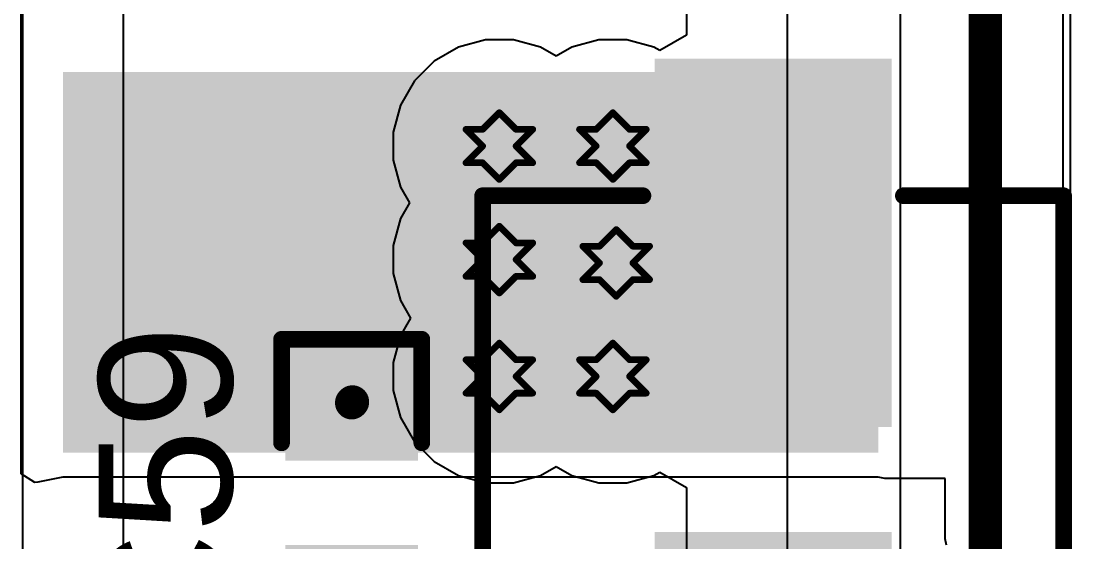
# Model space of a CAD drawing. Header units: inches. Extents: x -3 to 5437, y -3 to 5435.
# Drawn here: x 124.53 to 132.52, y 26.73 to 30.69 of the extents above; entities that cross this region are included whole.
import ezdxf

# ---------------------------------------------------------------- set-up
doc = ezdxf.new("R2010")
doc.units = ezdxf.units.IN
for name, color, linetype in [('Bottom Layer', 5, 'Continuous'), ('Bottom Solder', 6, 'Continuous'), ('Drill Drawing', 1, 'Continuous'), ('GND', 16, 'Continuous'), ('PWR', 76, 'Continuous'), ('Top Layer', 1, 'Continuous'), ('Top Overlay', 2, 'Continuous'), ('Top Paste', 8, 'Continuous'), ('Top Solder', 216, 'Continuous'), ('Via Holes', 16, 'Continuous')]:
    doc.layers.add(name, color=color, linetype=linetype)
doc.styles.add('Arial', font='', dxfattribs={"height": 0.2})
doc.styles.get('Arial').set_extended_font_data('Arial')

# ---------------------------------------------------------------- blocks, each defined once
blk = doc.blocks.new('C__0603_399')
at = {"layer": 'Top Layer'}
for points in [[(-0.381, 0.4445), (-0.381, -0.4445), (-1.143, -0.4445), (-1.143, 0.4445)], [(1.143, 0.4445), (1.143, -0.4445), (0.381, -0.4445), (0.381, 0.4445)]]:
    blk.add_hatch(color=1, dxfattribs=at).paths.add_polyline_path(points)
at = {"layer": 'Top Paste'}
for points in [[(-0.381, 0.4445), (-0.381, -0.4445), (-1.143, -0.4445), (-1.143, 0.4445)], [(1.143, 0.4445), (1.143, -0.4445), (0.381, -0.4445), (0.381, 0.4445)]]:
    blk.add_hatch(color=8, dxfattribs=at).paths.add_polyline_path(points)
at = {"layer": 'Top Solder'}
for points in [[(-0.321, 0.5045), (-0.321, -0.5045), (-1.203, -0.5045), (-1.203, 0.5045)], [(1.203, 0.5045), (1.203, -0.5045), (0.321, -0.5045), (0.321, 0.5045)]]:
    blk.add_hatch(color=216, dxfattribs=at).paths.add_polyline_path(points)
at = {"layer": 'Top Overlay'}
for points in [[(-1.2446, 0.5334, 0.127, 0.127, 0), (-0.4572, 0.5334, 0.127, 0.127, 0)], [(-1.2446, 0.5334, 0.127, 0.127, 0), (-1.2446, -0.5334, 0.127, 0.127, 0)], [(0.4572, 0.5334, 0.127, 0.127, 0), (1.2446, 0.5334, 0.127, 0.127, 0)], [(1.2446, 0.5334, 0.127, 0.127, 0), (1.2446, -0.5334, 0.127, 0.127, 0)], [(-1.2446, -0.5334, 0.127, 0.127, 0), (-0.4572, -0.5334, 0.127, 0.127, 0)], [(0.4572, -0.5334, 0.127, 0.127, 0), (1.2446, -0.5334, 0.127, 0.127, 0)]]:
    blk.add_lwpolyline(points, format="xyseb", dxfattribs=at)
for points in [[(-1.2764, 0.5334, 0.0635, 0.0635, 1), (-1.2128, 0.5334, 0.0635, 0.0635, 1)], [(-1.2764, 0.5334, 0.0635, 0.0635, 1), (-1.2128, 0.5334, 0.0635, 0.0635, 1)], [(-0.4889, 0.5334, 0.0635, 0.0635, 1), (-0.4254, 0.5334, 0.0635, 0.0635, 1)], [(0.4254, 0.5334, 0.0635, 0.0635, 1), (0.4889, 0.5334, 0.0635, 0.0635, 1)], [(1.2128, 0.5334, 0.0635, 0.0635, 1), (1.2764, 0.5334, 0.0635, 0.0635, 1)], [(1.2128, 0.5334, 0.0635, 0.0635, 1), (1.2764, 0.5334, 0.0635, 0.0635, 1)], [(-1.2764, -0.5334, 0.0635, 0.0635, 1), (-1.2128, -0.5334, 0.0635, 0.0635, 1)], [(-1.2764, -0.5334, 0.0635, 0.0635, 1), (-1.2128, -0.5334, 0.0635, 0.0635, 1)], [(-0.4889, -0.5334, 0.0635, 0.0635, 1), (-0.4254, -0.5334, 0.0635, 0.0635, 1)], [(0.4254, -0.5334, 0.0635, 0.0635, 1), (0.4889, -0.5334, 0.0635, 0.0635, 1)], [(1.2128, -0.5334, 0.0635, 0.0635, 1), (1.2764, -0.5334, 0.0635, 0.0635, 1)], [(1.2128, -0.5334, 0.0635, 0.0635, 1), (1.2764, -0.5334, 0.0635, 0.0635, 1)]]:
    blk.add_lwpolyline(points, format="xyseb", close=True, dxfattribs=at)
blk = doc.blocks.new('RVT1E100M0405__400')
at = {"layer": 'Top Layer'}
for points in [[(-3.1, 0.8), (-0.5, 0.8), (-0.5, -0.8), (-3.1, -0.8)], [(0.5, 0.8), (3.1, 0.8), (3.1, -0.8), (0.5, -0.8)]]:
    blk.add_hatch(color=1, dxfattribs=at).paths.add_polyline_path(points)
at = {"layer": 'Top Paste'}
for points in [[(-3.1, 0.8), (-0.5, 0.8), (-0.5, -0.8), (-3.1, -0.8)], [(0.5, 0.8), (3.1, 0.8), (3.1, -0.8), (0.5, -0.8)]]:
    blk.add_hatch(color=8, dxfattribs=at).paths.add_polyline_path(points)
at = {"layer": 'Top Solder'}
for points in [[(-3.2016, 0.9016), (-0.3984, 0.9016), (-0.3984, -0.9016), (-3.2016, -0.9016)], [(0.3984, 0.9016), (3.2016, 0.9016), (3.2016, -0.9016), (0.3984, -0.9016)]]:
    blk.add_hatch(color=216, dxfattribs=at).paths.add_polyline_path(points)
at = {"layer": 'Top Overlay'}
for points in [[(-0.9398, 2.2098, 0.127, 0.127, 0), (-2.1145, 1.0351, 0.127, 0.127, 0)], [(-0.9398, 2.2098, 0.127, 0.127, 0), (2.159, 2.2098, 0.127, 0.127, 0)], [(2.159, 2.2098, 0.127, 0.127, 0), (2.159, 0.9906, 0.127, 0.127, 0)], [(-2.7432, 1.651, 0.127, 0.127, 0), (-2.7432, 0.9398, 0.127, 0.127, 0)], [(-3.0988, 1.2954, 0.127, 0.127, 0), (-2.3876, 1.2954, 0.127, 0.127, 0)], [(-2.1145, 1.0351, 0.127, 0.127, 0), (-2.1145, 0.889, 0.127, 0.127, 0)], [(-2.1145, -0.889, 0.127, 0.127, 0), (-2.1145, -1.0351, 0.127, 0.127, 0)], [(2.159, -0.9906, 0.127, 0.127, 0), (2.159, -2.2098, 0.127, 0.127, 0)], [(-2.1145, -1.0351, 0.127, 0.127, 0), (-0.9398, -2.2098, 0.127, 0.127, 0)], [(-0.9398, -2.2098, 0.127, 0.127, 0), (2.159, -2.2098, 0.127, 0.127, 0)]]:
    blk.add_lwpolyline(points, format="xyseb", dxfattribs=at)
for points in [[(-0.9715, 2.2098, 0.0635, 0.0635, 1), (-0.908, 2.2098, 0.0635, 0.0635, 1)], [(-0.9715, 2.2098, 0.0635, 0.0635, 1), (-0.908, 2.2098, 0.0635, 0.0635, 1)], [(2.1273, 2.2098, 0.0635, 0.0635, 1), (2.1907, 2.2098, 0.0635, 0.0635, 1)], [(2.1273, 2.2098, 0.0635, 0.0635, 1), (2.1907, 2.2098, 0.0635, 0.0635, 1)], [(-2.775, 1.651, 0.0635, 0.0635, 1), (-2.7115, 1.651, 0.0635, 0.0635, 1)], [(-3.1305, 1.2954, 0.0635, 0.0635, 1), (-3.0671, 1.2954, 0.0635, 0.0635, 1)], [(-2.4194, 1.2954, 0.0635, 0.0635, 1), (-2.3559, 1.2954, 0.0635, 0.0635, 1)], [(-2.1463, 1.0351, 0.0635, 0.0635, 1), (-2.0828, 1.0351, 0.0635, 0.0635, 1)], [(-2.1463, 1.0351, 0.0635, 0.0635, 1), (-2.0828, 1.0351, 0.0635, 0.0635, 1)], [(2.1273, 0.9906, 0.0635, 0.0635, 1), (2.1907, 0.9906, 0.0635, 0.0635, 1)], [(-2.775, 0.9398, 0.0635, 0.0635, 1), (-2.7115, 0.9398, 0.0635, 0.0635, 1)], [(-2.1463, 0.889, 0.0635, 0.0635, 1), (-2.0828, 0.889, 0.0635, 0.0635, 1)], [(-2.1463, -0.889, 0.0635, 0.0635, 1), (-2.0828, -0.889, 0.0635, 0.0635, 1)], [(2.1273, -0.9906, 0.0635, 0.0635, 1), (2.1907, -0.9906, 0.0635, 0.0635, 1)], [(-2.1463, -1.0351, 0.0635, 0.0635, 1), (-2.0828, -1.0351, 0.0635, 0.0635, 1)], [(-2.1463, -1.0351, 0.0635, 0.0635, 1), (-2.0828, -1.0351, 0.0635, 0.0635, 1)], [(-0.9715, -2.2098, 0.0635, 0.0635, 1), (-0.908, -2.2098, 0.0635, 0.0635, 1)], [(-0.9715, -2.2098, 0.0635, 0.0635, 1), (-0.908, -2.2098, 0.0635, 0.0635, 1)], [(2.1273, -2.2098, 0.0635, 0.0635, 1), (2.1907, -2.2098, 0.0635, 0.0635, 1)], [(2.1273, -2.2098, 0.0635, 0.0635, 1), (2.1907, -2.2098, 0.0635, 0.0635, 1)]]:
    blk.add_lwpolyline(points, format="xyseb", close=True, dxfattribs=at)

msp = doc.modelspace()

# ---------------------------------------------------------------- hatches: boundary and pattern name
at = {"layer": 'Bottom Layer'}
h = msp.add_hatch(color=5, dxfattribs=at)
edge = h.paths.add_edge_path()
edge.add_arc((128.165, 29.7409), 0.3, 0, 360)
h = msp.add_hatch(color=5, dxfattribs=at)
edge = h.paths.add_edge_path()
edge.add_arc((129.0286, 29.7409), 0.3, 0, 360)
h = msp.add_hatch(color=5, dxfattribs=at)
edge = h.paths.add_edge_path()
edge.add_arc((128.165, 28.8773), 0.3, 0, 360)
h = msp.add_hatch(color=5, dxfattribs=at)
edge = h.paths.add_edge_path()
edge.add_arc((129.054, 28.8519), 0.3, 0, 360)
h = msp.add_hatch(color=5, dxfattribs=at)
edge = h.paths.add_edge_path()
edge.add_arc((128.165, 27.9883), 0.3, 0, 360)
h = msp.add_hatch(color=5, dxfattribs=at)
edge = h.paths.add_edge_path()
edge.add_arc((129.0286, 27.9883), 0.3, 0, 360)
at = {"layer": 'Bottom Solder'}
h = msp.add_hatch(color=6, dxfattribs=at)
edge = h.paths.add_edge_path()
edge.add_arc((129.054, 28.8519), 0.15, 0, 360)
at = {"layer": 'GND'}
h = msp.add_hatch(color=16, dxfattribs=at)
edge = h.paths.add_edge_path()
edge.add_arc((128.165, 29.7409), 0.3, 0, 360)
h = msp.add_hatch(color=16, dxfattribs=at)
edge = h.paths.add_edge_path()
edge.add_arc((129.0286, 29.7409), 0.3, 0, 360)
h = msp.add_hatch(color=16, dxfattribs=at)
edge = h.paths.add_edge_path()
edge.add_arc((128.165, 28.8773), 0.3, 0, 360)
h = msp.add_hatch(color=16, dxfattribs=at)
edge = h.paths.add_edge_path()
edge.add_arc((129.054, 28.8519), 0.3, 0, 360)
h = msp.add_hatch(color=16, dxfattribs=at)
edge = h.paths.add_edge_path()
edge.add_arc((128.165, 27.9883), 0.3, 0, 360)
h = msp.add_hatch(color=16, dxfattribs=at)
edge = h.paths.add_edge_path()
edge.add_arc((129.0286, 27.9883), 0.3, 0, 360)
at = {"layer": 'PWR'}
h = msp.add_hatch(color=76, dxfattribs=at)
edge = h.paths.add_edge_path()
edge.add_arc((128.165, 29.7409), 0.3, 0, 360)
h = msp.add_hatch(color=76, dxfattribs=at)
edge = h.paths.add_edge_path()
edge.add_arc((129.0286, 29.7409), 0.3, 0, 360)
h = msp.add_hatch(color=76, dxfattribs=at)
edge = h.paths.add_edge_path()
edge.add_arc((128.165, 28.8773), 0.3, 0, 360)
h = msp.add_hatch(color=76, dxfattribs=at)
edge = h.paths.add_edge_path()
edge.add_arc((129.054, 28.8519), 0.3, 0, 360)
h = msp.add_hatch(color=76, dxfattribs=at)
edge = h.paths.add_edge_path()
edge.add_arc((128.165, 27.9883), 0.3, 0, 360)
h = msp.add_hatch(color=76, dxfattribs=at)
edge = h.paths.add_edge_path()
edge.add_arc((129.0286, 27.9883), 0.3, 0, 360)
at = {"layer": 'Top Layer'}
msp.add_hatch(color=1, dxfattribs=at).paths.add_polyline_path([(124.8453, 27.4075), (131.0478, 27.4075), (131.0478, 30.3043), (124.8453, 30.3043)])
h = msp.add_hatch(color=1, dxfattribs=at)
edge = h.paths.add_edge_path()
edge.add_arc((128.165, 29.7409), 0.3, 0, 360)
h = msp.add_hatch(color=1, dxfattribs=at)
edge = h.paths.add_edge_path()
edge.add_arc((129.0286, 29.7409), 0.3, 0, 360)
h = msp.add_hatch(color=1, dxfattribs=at)
edge = h.paths.add_edge_path()
edge.add_arc((128.165, 28.8773), 0.3, 0, 360)
h = msp.add_hatch(color=1, dxfattribs=at)
edge = h.paths.add_edge_path()
edge.add_arc((129.054, 28.8519), 0.3, 0, 360)
h = msp.add_hatch(color=1, dxfattribs=at)
edge = h.paths.add_edge_path()
edge.add_arc((128.165, 27.9883), 0.3, 0, 360)
h = msp.add_hatch(color=1, dxfattribs=at)
edge = h.paths.add_edge_path()
edge.add_arc((129.0286, 27.9883), 0.3, 0, 360)
at = {"layer": 'Top Solder'}
h = msp.add_hatch(color=216, dxfattribs=at)
edge = h.paths.add_edge_path()
edge.add_arc((129.054, 28.8519), 0.15, 0, 360)
at = {"layer": 'Via Holes'}
h = msp.add_hatch(color=7, dxfattribs=at)
edge = h.paths.add_edge_path()
edge.add_arc((128.165, 29.7409), 0.15, 0, 360)
h = msp.add_hatch(color=7, dxfattribs=at)
edge = h.paths.add_edge_path()
edge.add_arc((129.0286, 29.7409), 0.15, 0, 360)
h = msp.add_hatch(color=7, dxfattribs=at)
edge = h.paths.add_edge_path()
edge.add_arc((128.165, 28.8773), 0.15, 0, 360)
h = msp.add_hatch(color=7, dxfattribs=at)
edge = h.paths.add_edge_path()
edge.add_arc((129.054, 28.8519), 0.15, 0, 360)
h = msp.add_hatch(color=7, dxfattribs=at)
edge = h.paths.add_edge_path()
edge.add_arc((128.165, 27.9883), 0.15, 0, 360)
h = msp.add_hatch(color=7, dxfattribs=at)
edge = h.paths.add_edge_path()
edge.add_arc((129.0286, 27.9883), 0.15, 0, 360)

# ---------------------------------------------------------------- linework, layer by layer
at = {"layer": 'Bottom Layer'}
for p, q in [((131.2144, 36.9553), (131.2144, 23.2031)), ((132.5093, 23.2031), (132.5093, 36.793)), ((124.5362, 34.2138), (124.5362, 19.185)), ((125.3048, 26.3841), (125.3048, 33.7392))]:
    msp.add_line(p, q, dxfattribs=at)
msp.add_lwpolyline([(131.8618, 22.7085, 0.254, 0.254, 0), (131.8618, 37.2235, 0.254, 0.254, 0)], format="xyseb", dxfattribs=at)
at = {"layer": 'Drill Drawing'}
for points in [[(128.038, 29.8679, 0.0508, 0.0508, 0), (128.165, 29.9949, 0.0508, 0.0508, 0)], [(128.165, 29.9949, 0.0508, 0.0508, 0), (128.292, 29.8679, 0.0508, 0.0508, 0)], [(128.9016, 29.8679, 0.0508, 0.0508, 0), (129.0286, 29.9949, 0.0508, 0.0508, 0)], [(129.0286, 29.9949, 0.0508, 0.0508, 0), (129.1556, 29.8679, 0.0508, 0.0508, 0)], [(127.911, 29.8679, 0.0508, 0.0508, 0), (128.038, 29.7409, 0.0508, 0.0508, 0)], [(127.911, 29.8679, 0.0508, 0.0508, 0), (128.038, 29.8679, 0.0508, 0.0508, 0)], [(128.292, 29.8679, 0.0508, 0.0508, 0), (128.419, 29.8679, 0.0508, 0.0508, 0)], [(128.292, 29.7409, 0.0508, 0.0508, 0), (128.419, 29.8679, 0.0508, 0.0508, 0)], [(128.7746, 29.8679, 0.0508, 0.0508, 0), (128.9016, 29.7409, 0.0508, 0.0508, 0)], [(128.7746, 29.8679, 0.0508, 0.0508, 0), (128.9016, 29.8679, 0.0508, 0.0508, 0)], [(129.1556, 29.8679, 0.0508, 0.0508, 0), (129.2826, 29.8679, 0.0508, 0.0508, 0)], [(129.1556, 29.7409, 0.0508, 0.0508, 0), (129.2826, 29.8679, 0.0508, 0.0508, 0)], [(127.911, 29.6139, 0.0508, 0.0508, 0), (128.038, 29.7409, 0.0508, 0.0508, 0)], [(128.292, 29.7409, 0.0508, 0.0508, 0), (128.419, 29.6139, 0.0508, 0.0508, 0)], [(128.7746, 29.6139, 0.0508, 0.0508, 0), (128.9016, 29.7409, 0.0508, 0.0508, 0)], [(129.1556, 29.7409, 0.0508, 0.0508, 0), (129.2826, 29.6139, 0.0508, 0.0508, 0)], [(127.911, 29.6139, 0.0508, 0.0508, 0), (128.038, 29.6139, 0.0508, 0.0508, 0)], [(128.038, 29.6139, 0.0508, 0.0508, 0), (128.165, 29.4869, 0.0508, 0.0508, 0)], [(128.165, 29.4869, 0.0508, 0.0508, 0), (128.292, 29.6139, 0.0508, 0.0508, 0)], [(128.292, 29.6139, 0.0508, 0.0508, 0), (128.419, 29.6139, 0.0508, 0.0508, 0)], [(128.7746, 29.6139, 0.0508, 0.0508, 0), (128.9016, 29.6139, 0.0508, 0.0508, 0)], [(128.9016, 29.6139, 0.0508, 0.0508, 0), (129.0286, 29.4869, 0.0508, 0.0508, 0)], [(129.0286, 29.4869, 0.0508, 0.0508, 0), (129.1556, 29.6139, 0.0508, 0.0508, 0)], [(129.1556, 29.6139, 0.0508, 0.0508, 0), (129.2826, 29.6139, 0.0508, 0.0508, 0)], [(128.038, 29.0043, 0.0508, 0.0508, 0), (128.165, 29.1313, 0.0508, 0.0508, 0)], [(128.165, 29.1313, 0.0508, 0.0508, 0), (128.292, 29.0043, 0.0508, 0.0508, 0)], [(128.927, 28.9789, 0.0508, 0.0508, 0), (129.054, 29.1059, 0.0508, 0.0508, 0)], [(129.054, 29.1059, 0.0508, 0.0508, 0), (129.181, 28.9789, 0.0508, 0.0508, 0)], [(127.911, 29.0043, 0.0508, 0.0508, 0), (128.038, 28.8773, 0.0508, 0.0508, 0)], [(127.911, 29.0043, 0.0508, 0.0508, 0), (128.038, 29.0043, 0.0508, 0.0508, 0)], [(128.292, 29.0043, 0.0508, 0.0508, 0), (128.419, 29.0043, 0.0508, 0.0508, 0)], [(128.292, 28.8773, 0.0508, 0.0508, 0), (128.419, 29.0043, 0.0508, 0.0508, 0)], [(128.8, 28.9789, 0.0508, 0.0508, 0), (128.927, 28.8519, 0.0508, 0.0508, 0)], [(128.8, 28.9789, 0.0508, 0.0508, 0), (128.927, 28.9789, 0.0508, 0.0508, 0)], [(129.181, 28.9789, 0.0508, 0.0508, 0), (129.308, 28.9789, 0.0508, 0.0508, 0)], [(129.181, 28.8519, 0.0508, 0.0508, 0), (129.308, 28.9789, 0.0508, 0.0508, 0)], [(127.911, 28.7503, 0.0508, 0.0508, 0), (128.038, 28.8773, 0.0508, 0.0508, 0)], [(128.292, 28.8773, 0.0508, 0.0508, 0), (128.419, 28.7503, 0.0508, 0.0508, 0)], [(128.8, 28.7249, 0.0508, 0.0508, 0), (128.927, 28.8519, 0.0508, 0.0508, 0)], [(129.181, 28.8519, 0.0508, 0.0508, 0), (129.308, 28.7249, 0.0508, 0.0508, 0)], [(127.911, 28.7503, 0.0508, 0.0508, 0), (128.038, 28.7503, 0.0508, 0.0508, 0)], [(128.038, 28.7503, 0.0508, 0.0508, 0), (128.165, 28.6233, 0.0508, 0.0508, 0)], [(128.165, 28.6233, 0.0508, 0.0508, 0), (128.292, 28.7503, 0.0508, 0.0508, 0)], [(128.292, 28.7503, 0.0508, 0.0508, 0), (128.419, 28.7503, 0.0508, 0.0508, 0)], [(128.8, 28.7249, 0.0508, 0.0508, 0), (128.927, 28.7249, 0.0508, 0.0508, 0)], [(128.927, 28.7249, 0.0508, 0.0508, 0), (129.054, 28.5979, 0.0508, 0.0508, 0)], [(129.054, 28.5979, 0.0508, 0.0508, 0), (129.181, 28.7249, 0.0508, 0.0508, 0)], [(129.181, 28.7249, 0.0508, 0.0508, 0), (129.308, 28.7249, 0.0508, 0.0508, 0)], [(128.038, 28.1153, 0.0508, 0.0508, 0), (128.165, 28.2423, 0.0508, 0.0508, 0)], [(128.165, 28.2423, 0.0508, 0.0508, 0), (128.292, 28.1153, 0.0508, 0.0508, 0)], [(128.9016, 28.1153, 0.0508, 0.0508, 0), (129.0286, 28.2423, 0.0508, 0.0508, 0)], [(129.0286, 28.2423, 0.0508, 0.0508, 0), (129.1556, 28.1153, 0.0508, 0.0508, 0)], [(127.911, 28.1153, 0.0508, 0.0508, 0), (128.038, 27.9883, 0.0508, 0.0508, 0)], [(127.911, 28.1153, 0.0508, 0.0508, 0), (128.038, 28.1153, 0.0508, 0.0508, 0)], [(128.292, 28.1153, 0.0508, 0.0508, 0), (128.419, 28.1153, 0.0508, 0.0508, 0)], [(128.292, 27.9883, 0.0508, 0.0508, 0), (128.419, 28.1153, 0.0508, 0.0508, 0)], [(128.7746, 28.1153, 0.0508, 0.0508, 0), (128.9016, 27.9883, 0.0508, 0.0508, 0)], [(128.7746, 28.1153, 0.0508, 0.0508, 0), (128.9016, 28.1153, 0.0508, 0.0508, 0)], [(129.1556, 28.1153, 0.0508, 0.0508, 0), (129.2826, 28.1153, 0.0508, 0.0508, 0)], [(129.1556, 27.9883, 0.0508, 0.0508, 0), (129.2826, 28.1153, 0.0508, 0.0508, 0)], [(127.911, 27.8613, 0.0508, 0.0508, 0), (128.038, 27.9883, 0.0508, 0.0508, 0)], [(128.292, 27.9883, 0.0508, 0.0508, 0), (128.419, 27.8613, 0.0508, 0.0508, 0)], [(128.7746, 27.8613, 0.0508, 0.0508, 0), (128.9016, 27.9883, 0.0508, 0.0508, 0)], [(129.1556, 27.9883, 0.0508, 0.0508, 0), (129.2826, 27.8613, 0.0508, 0.0508, 0)], [(127.911, 27.8613, 0.0508, 0.0508, 0), (128.038, 27.8613, 0.0508, 0.0508, 0)], [(128.038, 27.8613, 0.0508, 0.0508, 0), (128.165, 27.7343, 0.0508, 0.0508, 0)], [(128.165, 27.7343, 0.0508, 0.0508, 0), (128.292, 27.8613, 0.0508, 0.0508, 0)], [(128.292, 27.8613, 0.0508, 0.0508, 0), (128.419, 27.8613, 0.0508, 0.0508, 0)], [(128.7746, 27.8613, 0.0508, 0.0508, 0), (128.9016, 27.8613, 0.0508, 0.0508, 0)], [(128.9016, 27.8613, 0.0508, 0.0508, 0), (129.0286, 27.7343, 0.0508, 0.0508, 0)], [(129.0286, 27.7343, 0.0508, 0.0508, 0), (129.1556, 27.8613, 0.0508, 0.0508, 0)], [(129.1556, 27.8613, 0.0508, 0.0508, 0), (129.2826, 27.8613, 0.0508, 0.0508, 0)]]:
    msp.add_lwpolyline(points, format="xyseb", dxfattribs=at)
for points in [[(128.1523, 29.9949, 0.0254, 0.0254, 1), (128.1777, 29.9949, 0.0254, 0.0254, 1)], [(128.1523, 29.9949, 0.0254, 0.0254, 1), (128.1777, 29.9949, 0.0254, 0.0254, 1)], [(129.0159, 29.9949, 0.0254, 0.0254, 1), (129.0413, 29.9949, 0.0254, 0.0254, 1)], [(129.0159, 29.9949, 0.0254, 0.0254, 1), (129.0413, 29.9949, 0.0254, 0.0254, 1)], [(127.8983, 29.8679, 0.0254, 0.0254, 1), (127.9237, 29.8679, 0.0254, 0.0254, 1)], [(127.8983, 29.8679, 0.0254, 0.0254, 1), (127.9237, 29.8679, 0.0254, 0.0254, 1)], [(128.0253, 29.8679, 0.0254, 0.0254, 1), (128.0507, 29.8679, 0.0254, 0.0254, 1)], [(128.0253, 29.8679, 0.0254, 0.0254, 1), (128.0507, 29.8679, 0.0254, 0.0254, 1)], [(128.2793, 29.8679, 0.0254, 0.0254, 1), (128.3047, 29.8679, 0.0254, 0.0254, 1)], [(128.2793, 29.8679, 0.0254, 0.0254, 1), (128.3047, 29.8679, 0.0254, 0.0254, 1)], [(128.4063, 29.8679, 0.0254, 0.0254, 1), (128.4317, 29.8679, 0.0254, 0.0254, 1)], [(128.4063, 29.8679, 0.0254, 0.0254, 1), (128.4317, 29.8679, 0.0254, 0.0254, 1)], [(128.7619, 29.8679, 0.0254, 0.0254, 1), (128.7873, 29.8679, 0.0254, 0.0254, 1)], [(128.7619, 29.8679, 0.0254, 0.0254, 1), (128.7873, 29.8679, 0.0254, 0.0254, 1)], [(128.8889, 29.8679, 0.0254, 0.0254, 1), (128.9143, 29.8679, 0.0254, 0.0254, 1)], [(128.8889, 29.8679, 0.0254, 0.0254, 1), (128.9143, 29.8679, 0.0254, 0.0254, 1)], [(129.1429, 29.8679, 0.0254, 0.0254, 1), (129.1683, 29.8679, 0.0254, 0.0254, 1)], [(129.1429, 29.8679, 0.0254, 0.0254, 1), (129.1683, 29.8679, 0.0254, 0.0254, 1)], [(129.2699, 29.8679, 0.0254, 0.0254, 1), (129.2953, 29.8679, 0.0254, 0.0254, 1)], [(129.2699, 29.8679, 0.0254, 0.0254, 1), (129.2953, 29.8679, 0.0254, 0.0254, 1)], [(128.0253, 29.7409, 0.0254, 0.0254, 1), (128.0507, 29.7409, 0.0254, 0.0254, 1)], [(128.0253, 29.7409, 0.0254, 0.0254, 1), (128.0507, 29.7409, 0.0254, 0.0254, 1)], [(128.2793, 29.7409, 0.0254, 0.0254, 1), (128.3047, 29.7409, 0.0254, 0.0254, 1)], [(128.2793, 29.7409, 0.0254, 0.0254, 1), (128.3047, 29.7409, 0.0254, 0.0254, 1)], [(128.8889, 29.7409, 0.0254, 0.0254, 1), (128.9143, 29.7409, 0.0254, 0.0254, 1)], [(128.8889, 29.7409, 0.0254, 0.0254, 1), (128.9143, 29.7409, 0.0254, 0.0254, 1)], [(129.1429, 29.7409, 0.0254, 0.0254, 1), (129.1683, 29.7409, 0.0254, 0.0254, 1)], [(129.1429, 29.7409, 0.0254, 0.0254, 1), (129.1683, 29.7409, 0.0254, 0.0254, 1)], [(127.8983, 29.6139, 0.0254, 0.0254, 1), (127.9237, 29.6139, 0.0254, 0.0254, 1)], [(127.8983, 29.6139, 0.0254, 0.0254, 1), (127.9237, 29.6139, 0.0254, 0.0254, 1)], [(128.0253, 29.6139, 0.0254, 0.0254, 1), (128.0507, 29.6139, 0.0254, 0.0254, 1)], [(128.0253, 29.6139, 0.0254, 0.0254, 1), (128.0507, 29.6139, 0.0254, 0.0254, 1)], [(128.2793, 29.6139, 0.0254, 0.0254, 1), (128.3047, 29.6139, 0.0254, 0.0254, 1)], [(128.2793, 29.6139, 0.0254, 0.0254, 1), (128.3047, 29.6139, 0.0254, 0.0254, 1)], [(128.4063, 29.6139, 0.0254, 0.0254, 1), (128.4317, 29.6139, 0.0254, 0.0254, 1)], [(128.4063, 29.6139, 0.0254, 0.0254, 1), (128.4317, 29.6139, 0.0254, 0.0254, 1)], [(128.7619, 29.6139, 0.0254, 0.0254, 1), (128.7873, 29.6139, 0.0254, 0.0254, 1)], [(128.7619, 29.6139, 0.0254, 0.0254, 1), (128.7873, 29.6139, 0.0254, 0.0254, 1)], [(128.8889, 29.6139, 0.0254, 0.0254, 1), (128.9143, 29.6139, 0.0254, 0.0254, 1)], [(128.8889, 29.6139, 0.0254, 0.0254, 1), (128.9143, 29.6139, 0.0254, 0.0254, 1)], [(129.1429, 29.6139, 0.0254, 0.0254, 1), (129.1683, 29.6139, 0.0254, 0.0254, 1)], [(129.1429, 29.6139, 0.0254, 0.0254, 1), (129.1683, 29.6139, 0.0254, 0.0254, 1)], [(129.2699, 29.6139, 0.0254, 0.0254, 1), (129.2953, 29.6139, 0.0254, 0.0254, 1)], [(129.2699, 29.6139, 0.0254, 0.0254, 1), (129.2953, 29.6139, 0.0254, 0.0254, 1)], [(128.1523, 29.4869, 0.0254, 0.0254, 1), (128.1777, 29.4869, 0.0254, 0.0254, 1)], [(128.1523, 29.4869, 0.0254, 0.0254, 1), (128.1777, 29.4869, 0.0254, 0.0254, 1)], [(129.0159, 29.4869, 0.0254, 0.0254, 1), (129.0413, 29.4869, 0.0254, 0.0254, 1)], [(129.0159, 29.4869, 0.0254, 0.0254, 1), (129.0413, 29.4869, 0.0254, 0.0254, 1)], [(128.1523, 29.1313, 0.0254, 0.0254, 1), (128.1777, 29.1313, 0.0254, 0.0254, 1)], [(128.1523, 29.1313, 0.0254, 0.0254, 1), (128.1777, 29.1313, 0.0254, 0.0254, 1)], [(129.0413, 29.1059, 0.0254, 0.0254, 1), (129.0667, 29.1059, 0.0254, 0.0254, 1)], [(129.0413, 29.1059, 0.0254, 0.0254, 1), (129.0667, 29.1059, 0.0254, 0.0254, 1)], [(127.8983, 29.0043, 0.0254, 0.0254, 1), (127.9237, 29.0043, 0.0254, 0.0254, 1)], [(127.8983, 29.0043, 0.0254, 0.0254, 1), (127.9237, 29.0043, 0.0254, 0.0254, 1)], [(128.0253, 29.0043, 0.0254, 0.0254, 1), (128.0507, 29.0043, 0.0254, 0.0254, 1)], [(128.0253, 29.0043, 0.0254, 0.0254, 1), (128.0507, 29.0043, 0.0254, 0.0254, 1)], [(128.2793, 29.0043, 0.0254, 0.0254, 1), (128.3047, 29.0043, 0.0254, 0.0254, 1)], [(128.2793, 29.0043, 0.0254, 0.0254, 1), (128.3047, 29.0043, 0.0254, 0.0254, 1)], [(128.4063, 29.0043, 0.0254, 0.0254, 1), (128.4317, 29.0043, 0.0254, 0.0254, 1)], [(128.4063, 29.0043, 0.0254, 0.0254, 1), (128.4317, 29.0043, 0.0254, 0.0254, 1)], [(128.7873, 28.9789, 0.0254, 0.0254, 1), (128.8127, 28.9789, 0.0254, 0.0254, 1)], [(128.7873, 28.9789, 0.0254, 0.0254, 1), (128.8127, 28.9789, 0.0254, 0.0254, 1)], [(128.9143, 28.9789, 0.0254, 0.0254, 1), (128.9397, 28.9789, 0.0254, 0.0254, 1)], [(128.9143, 28.9789, 0.0254, 0.0254, 1), (128.9397, 28.9789, 0.0254, 0.0254, 1)], [(129.1683, 28.9789, 0.0254, 0.0254, 1), (129.1937, 28.9789, 0.0254, 0.0254, 1)], [(129.1683, 28.9789, 0.0254, 0.0254, 1), (129.1937, 28.9789, 0.0254, 0.0254, 1)], [(129.2953, 28.9789, 0.0254, 0.0254, 1), (129.3207, 28.9789, 0.0254, 0.0254, 1)], [(129.2953, 28.9789, 0.0254, 0.0254, 1), (129.3207, 28.9789, 0.0254, 0.0254, 1)], [(128.0253, 28.8773, 0.0254, 0.0254, 1), (128.0507, 28.8773, 0.0254, 0.0254, 1)], [(128.0253, 28.8773, 0.0254, 0.0254, 1), (128.0507, 28.8773, 0.0254, 0.0254, 1)], [(128.2793, 28.8773, 0.0254, 0.0254, 1), (128.3047, 28.8773, 0.0254, 0.0254, 1)], [(128.2793, 28.8773, 0.0254, 0.0254, 1), (128.3047, 28.8773, 0.0254, 0.0254, 1)], [(128.9143, 28.8519, 0.0254, 0.0254, 1), (128.9397, 28.8519, 0.0254, 0.0254, 1)], [(128.9143, 28.8519, 0.0254, 0.0254, 1), (128.9397, 28.8519, 0.0254, 0.0254, 1)], [(129.1683, 28.8519, 0.0254, 0.0254, 1), (129.1937, 28.8519, 0.0254, 0.0254, 1)], [(129.1683, 28.8519, 0.0254, 0.0254, 1), (129.1937, 28.8519, 0.0254, 0.0254, 1)], [(127.8983, 28.7503, 0.0254, 0.0254, 1), (127.9237, 28.7503, 0.0254, 0.0254, 1)], [(127.8983, 28.7503, 0.0254, 0.0254, 1), (127.9237, 28.7503, 0.0254, 0.0254, 1)], [(128.0253, 28.7503, 0.0254, 0.0254, 1), (128.0507, 28.7503, 0.0254, 0.0254, 1)], [(128.0253, 28.7503, 0.0254, 0.0254, 1), (128.0507, 28.7503, 0.0254, 0.0254, 1)], [(128.2793, 28.7503, 0.0254, 0.0254, 1), (128.3047, 28.7503, 0.0254, 0.0254, 1)], [(128.2793, 28.7503, 0.0254, 0.0254, 1), (128.3047, 28.7503, 0.0254, 0.0254, 1)], [(128.4063, 28.7503, 0.0254, 0.0254, 1), (128.4317, 28.7503, 0.0254, 0.0254, 1)], [(128.4063, 28.7503, 0.0254, 0.0254, 1), (128.4317, 28.7503, 0.0254, 0.0254, 1)], [(128.7873, 28.7249, 0.0254, 0.0254, 1), (128.8127, 28.7249, 0.0254, 0.0254, 1)], [(128.7873, 28.7249, 0.0254, 0.0254, 1), (128.8127, 28.7249, 0.0254, 0.0254, 1)], [(128.9143, 28.7249, 0.0254, 0.0254, 1), (128.9397, 28.7249, 0.0254, 0.0254, 1)], [(128.9143, 28.7249, 0.0254, 0.0254, 1), (128.9397, 28.7249, 0.0254, 0.0254, 1)], [(129.1683, 28.7249, 0.0254, 0.0254, 1), (129.1937, 28.7249, 0.0254, 0.0254, 1)], [(129.1683, 28.7249, 0.0254, 0.0254, 1), (129.1937, 28.7249, 0.0254, 0.0254, 1)], [(129.2953, 28.7249, 0.0254, 0.0254, 1), (129.3207, 28.7249, 0.0254, 0.0254, 1)], [(129.2953, 28.7249, 0.0254, 0.0254, 1), (129.3207, 28.7249, 0.0254, 0.0254, 1)], [(128.1523, 28.6233, 0.0254, 0.0254, 1), (128.1777, 28.6233, 0.0254, 0.0254, 1)], [(128.1523, 28.6233, 0.0254, 0.0254, 1), (128.1777, 28.6233, 0.0254, 0.0254, 1)], [(129.0413, 28.5979, 0.0254, 0.0254, 1), (129.0667, 28.5979, 0.0254, 0.0254, 1)], [(129.0413, 28.5979, 0.0254, 0.0254, 1), (129.0667, 28.5979, 0.0254, 0.0254, 1)], [(128.1523, 28.2423, 0.0254, 0.0254, 1), (128.1777, 28.2423, 0.0254, 0.0254, 1)], [(128.1523, 28.2423, 0.0254, 0.0254, 1), (128.1777, 28.2423, 0.0254, 0.0254, 1)], [(129.0159, 28.2423, 0.0254, 0.0254, 1), (129.0413, 28.2423, 0.0254, 0.0254, 1)], [(129.0159, 28.2423, 0.0254, 0.0254, 1), (129.0413, 28.2423, 0.0254, 0.0254, 1)], [(127.8983, 28.1153, 0.0254, 0.0254, 1), (127.9237, 28.1153, 0.0254, 0.0254, 1)], [(127.8983, 28.1153, 0.0254, 0.0254, 1), (127.9237, 28.1153, 0.0254, 0.0254, 1)], [(128.0253, 28.1153, 0.0254, 0.0254, 1), (128.0507, 28.1153, 0.0254, 0.0254, 1)], [(128.0253, 28.1153, 0.0254, 0.0254, 1), (128.0507, 28.1153, 0.0254, 0.0254, 1)], [(128.2793, 28.1153, 0.0254, 0.0254, 1), (128.3047, 28.1153, 0.0254, 0.0254, 1)], [(128.2793, 28.1153, 0.0254, 0.0254, 1), (128.3047, 28.1153, 0.0254, 0.0254, 1)], [(128.4063, 28.1153, 0.0254, 0.0254, 1), (128.4317, 28.1153, 0.0254, 0.0254, 1)], [(128.4063, 28.1153, 0.0254, 0.0254, 1), (128.4317, 28.1153, 0.0254, 0.0254, 1)], [(128.7619, 28.1153, 0.0254, 0.0254, 1), (128.7873, 28.1153, 0.0254, 0.0254, 1)], [(128.7619, 28.1153, 0.0254, 0.0254, 1), (128.7873, 28.1153, 0.0254, 0.0254, 1)], [(128.8889, 28.1153, 0.0254, 0.0254, 1), (128.9143, 28.1153, 0.0254, 0.0254, 1)], [(128.8889, 28.1153, 0.0254, 0.0254, 1), (128.9143, 28.1153, 0.0254, 0.0254, 1)], [(129.1429, 28.1153, 0.0254, 0.0254, 1), (129.1683, 28.1153, 0.0254, 0.0254, 1)], [(129.1429, 28.1153, 0.0254, 0.0254, 1), (129.1683, 28.1153, 0.0254, 0.0254, 1)], [(129.2699, 28.1153, 0.0254, 0.0254, 1), (129.2953, 28.1153, 0.0254, 0.0254, 1)], [(129.2699, 28.1153, 0.0254, 0.0254, 1), (129.2953, 28.1153, 0.0254, 0.0254, 1)], [(128.0253, 27.9883, 0.0254, 0.0254, 1), (128.0507, 27.9883, 0.0254, 0.0254, 1)], [(128.0253, 27.9883, 0.0254, 0.0254, 1), (128.0507, 27.9883, 0.0254, 0.0254, 1)], [(128.2793, 27.9883, 0.0254, 0.0254, 1), (128.3047, 27.9883, 0.0254, 0.0254, 1)], [(128.2793, 27.9883, 0.0254, 0.0254, 1), (128.3047, 27.9883, 0.0254, 0.0254, 1)], [(128.8889, 27.9883, 0.0254, 0.0254, 1), (128.9143, 27.9883, 0.0254, 0.0254, 1)], [(128.8889, 27.9883, 0.0254, 0.0254, 1), (128.9143, 27.9883, 0.0254, 0.0254, 1)], [(129.1429, 27.9883, 0.0254, 0.0254, 1), (129.1683, 27.9883, 0.0254, 0.0254, 1)], [(129.1429, 27.9883, 0.0254, 0.0254, 1), (129.1683, 27.9883, 0.0254, 0.0254, 1)], [(127.8983, 27.8613, 0.0254, 0.0254, 1), (127.9237, 27.8613, 0.0254, 0.0254, 1)], [(127.8983, 27.8613, 0.0254, 0.0254, 1), (127.9237, 27.8613, 0.0254, 0.0254, 1)], [(128.0253, 27.8613, 0.0254, 0.0254, 1), (128.0507, 27.8613, 0.0254, 0.0254, 1)], [(128.0253, 27.8613, 0.0254, 0.0254, 1), (128.0507, 27.8613, 0.0254, 0.0254, 1)], [(128.2793, 27.8613, 0.0254, 0.0254, 1), (128.3047, 27.8613, 0.0254, 0.0254, 1)], [(128.2793, 27.8613, 0.0254, 0.0254, 1), (128.3047, 27.8613, 0.0254, 0.0254, 1)], [(128.4063, 27.8613, 0.0254, 0.0254, 1), (128.4317, 27.8613, 0.0254, 0.0254, 1)], [(128.4063, 27.8613, 0.0254, 0.0254, 1), (128.4317, 27.8613, 0.0254, 0.0254, 1)], [(128.7619, 27.8613, 0.0254, 0.0254, 1), (128.7873, 27.8613, 0.0254, 0.0254, 1)], [(128.7619, 27.8613, 0.0254, 0.0254, 1), (128.7873, 27.8613, 0.0254, 0.0254, 1)], [(128.8889, 27.8613, 0.0254, 0.0254, 1), (128.9143, 27.8613, 0.0254, 0.0254, 1)], [(128.8889, 27.8613, 0.0254, 0.0254, 1), (128.9143, 27.8613, 0.0254, 0.0254, 1)], [(129.1429, 27.8613, 0.0254, 0.0254, 1), (129.1683, 27.8613, 0.0254, 0.0254, 1)], [(129.1429, 27.8613, 0.0254, 0.0254, 1), (129.1683, 27.8613, 0.0254, 0.0254, 1)], [(129.2699, 27.8613, 0.0254, 0.0254, 1), (129.2953, 27.8613, 0.0254, 0.0254, 1)], [(129.2699, 27.8613, 0.0254, 0.0254, 1), (129.2953, 27.8613, 0.0254, 0.0254, 1)], [(128.1523, 27.7343, 0.0254, 0.0254, 1), (128.1777, 27.7343, 0.0254, 0.0254, 1)], [(128.1523, 27.7343, 0.0254, 0.0254, 1), (128.1777, 27.7343, 0.0254, 0.0254, 1)], [(129.0159, 27.7343, 0.0254, 0.0254, 1), (129.0413, 27.7343, 0.0254, 0.0254, 1)], [(129.0159, 27.7343, 0.0254, 0.0254, 1), (129.0413, 27.7343, 0.0254, 0.0254, 1)]]:
    msp.add_lwpolyline(points, format="xyseb", close=True, dxfattribs=at)
at = {"layer": 'PWR'}
for p, q in [((129.5884, 31.2739), (129.5884, 30.5853)), ((130.357, 18.1359), (130.357, 31.2739)), ((128.0586, 30.5489), (127.8531, 30.4938)), ((128.2714, 30.5489), (128.0586, 30.5489)), ((128.4769, 30.4938), (128.2714, 30.5489)), ((128.9223, 30.5489), (128.7168, 30.4938)), ((129.135, 30.5489), (128.9223, 30.5489)), ((129.3405, 30.4938), (129.135, 30.5489)), ((129.5884, 30.5853), (129.3852, 30.468)), ((127.8531, 30.4938), (127.6689, 30.3874)), ((128.5968, 30.4246), (128.4769, 30.4938)), ((128.7168, 30.4938), (128.5968, 30.4246)), ((129.3852, 30.468), (129.3405, 30.4938)), ((127.6689, 30.3874), (127.5185, 30.237)), ((127.5185, 30.237), (127.4121, 30.0528)), ((127.4121, 30.0528), (127.357, 29.8473)), ((127.357, 29.8473), (127.357, 29.6345)), ((127.357, 29.6345), (127.4121, 29.429)), ((127.4121, 29.429), (127.4813, 29.3091)), ((127.4813, 29.3091), (127.4121, 29.1892)), ((127.4121, 29.1892), (127.357, 28.9837)), ((127.357, 28.9837), (127.357, 28.7709)), ((127.357, 28.7709), (127.4121, 28.5654)), ((127.4121, 28.5654), (127.4887, 28.4328)), ((127.4887, 28.4328), (127.4121, 28.3002)), ((127.4121, 28.3002), (127.357, 28.0947)), ((127.357, 28.0947), (127.357, 27.8819)), ((127.357, 27.8819), (127.4121, 27.6764)), ((127.4121, 27.6764), (127.5185, 27.4922)), ((127.5185, 27.4922), (127.6689, 27.3417)), ((127.6689, 27.3417), (127.8531, 27.2353)), ((128.4769, 27.2353), (128.5968, 27.3046)), ((128.5968, 27.3046), (128.7168, 27.2353)), ((127.8531, 27.2353), (128.0586, 27.1803)), ((128.2714, 27.1803), (128.4769, 27.2353)), ((128.7168, 27.2353), (128.9223, 27.1803)), ((129.135, 27.1803), (129.3405, 27.2353)), ((129.3405, 27.2353), (129.3852, 27.2611)), ((129.3852, 27.2611), (129.5884, 27.1438)), ((128.0586, 27.1803), (128.2714, 27.1803)), ((128.9223, 27.1803), (129.135, 27.1803)), ((129.5884, 27.1438), (129.5884, 20.4687))]:
    msp.add_line(p, q, dxfattribs=at)
at = {"layer": 'Top Layer'}
for p, q in [((132.4513, 37.7194), (132.4513, 24.2601)), ((124.5262, 27.2481), (124.5262, 31.7255)), ((124.6308, 27.1826), (124.5262, 27.2481)), ((124.6532, 27.184), (124.6308, 27.1826)), ((124.8453, 27.2222), (124.6532, 27.184)), ((131.0478, 27.2222), (124.8453, 27.2222)), ((131.0979, 27.2123), (131.0478, 27.2222)), ((131.5558, 27.2123), (131.0979, 27.2123)), ((131.5558, 26.7543), (131.5558, 27.2123)), ((131.5658, 26.7043), (131.5558, 26.7543))]:
    msp.add_line(p, q, dxfattribs=at)
msp.add_lwpolyline([(127.0417, 27.7885, 0.254, 0.254, 0), (127.0474, 27.7942, 0.254, 0.254, 0)], format="xyseb", dxfattribs=at)
for points in [[(126.9782, 27.7885, 0.127, 0.127, 1), (127.1052, 27.7885, 0.127, 0.127, 1)], [(126.9839, 27.7942, 0.127, 0.127, 1), (127.1109, 27.7942, 0.127, 0.127, 1)]]:
    msp.add_lwpolyline(points, format="xyseb", close=True, dxfattribs=at)

# ---------------------------------------------------------------- block references
at = {"rotation": 90}
for name, p in [('RVT1E100M0405__400', (130.2478, 27.2043)), ('C__0603_399', (127.0417, 27.0265))]:
    msp.add_blockref(name, p, dxfattribs=at)

# ---------------------------------------------------------------- texts
at = {"layer": 'Top Overlay', "style": 'Arial'}
msp.add_text('C59', height=1.016, rotation=90, dxfattribs=at).set_placement((126.1329, 25.7738))

doc.saveas('drawing.dxf')
